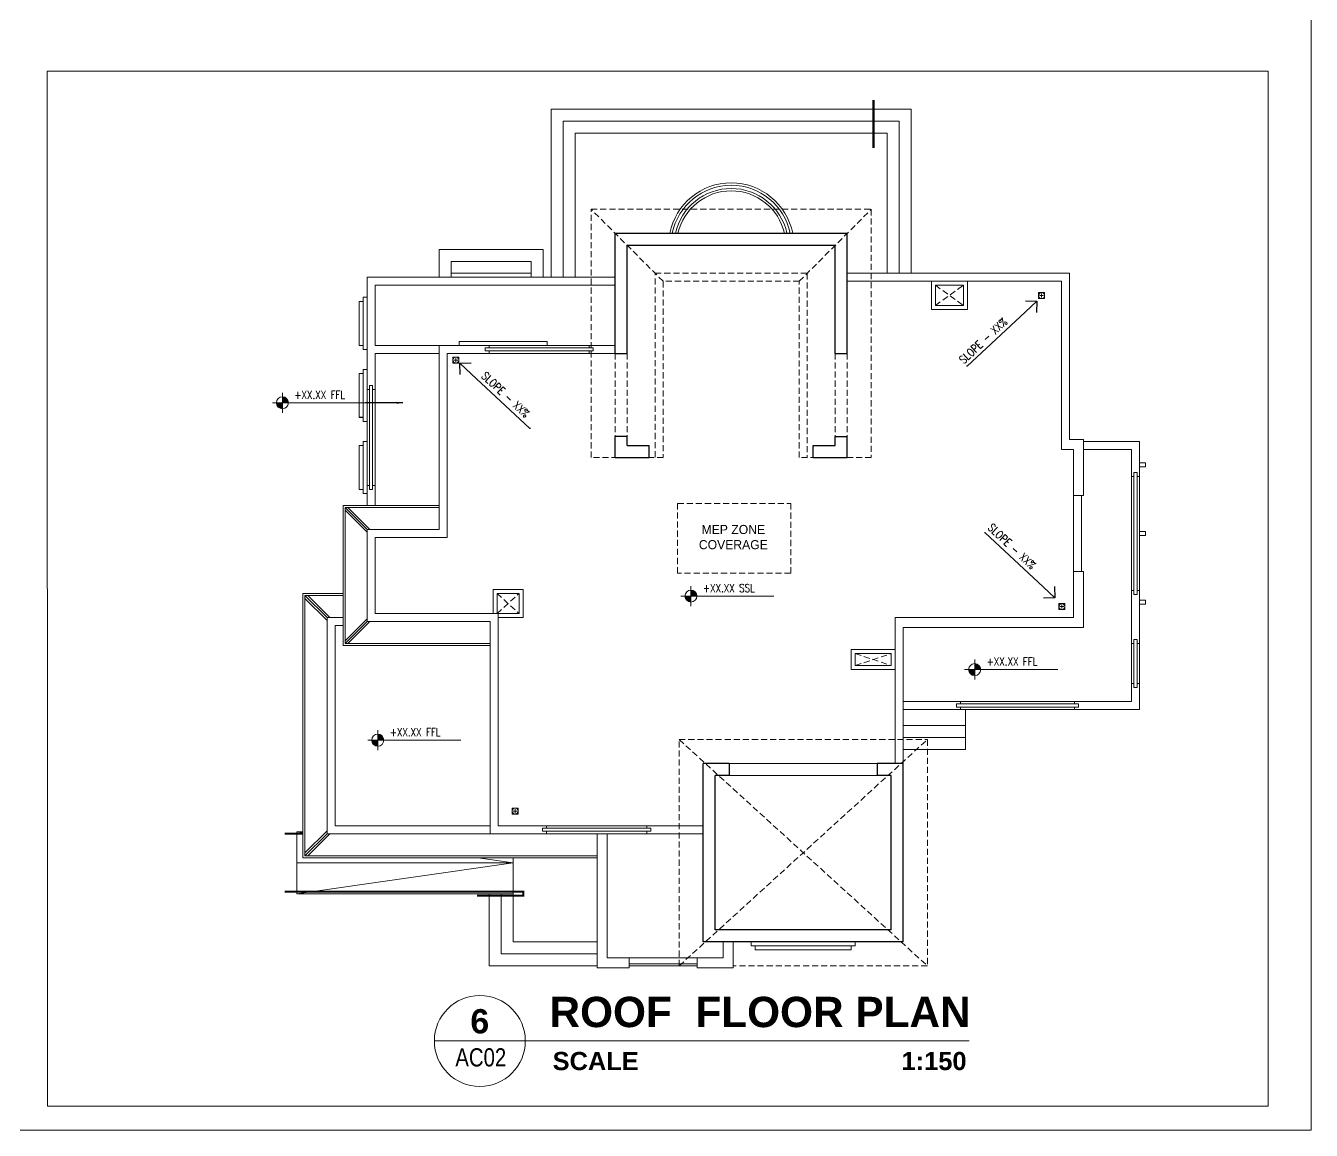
# Model space of a CAD drawing. Header units: millimetres. Extents: x -9083 to 924194, y -232449 to 321637.
# Drawn here: x 145942 to 167142, y -232449 to -214236 of the extents above; entities that cross this region are included whole.
import ezdxf
from ezdxf import colors
from ezdxf.entities.mleader import LeaderData, LeaderLine
from ezdxf.enums import TextEntityAlignment as Align
from ezdxf.math import Vec2, Vec3

# ---------------------------------------------------------------- set-up
doc = ezdxf.new("R2010")
doc.units = ezdxf.units.MM
doc.header["$LTSCALE"] = 400
doc.header["$MEASUREMENT"] = 0
doc.linetypes.add('HIDDEN', pattern=[0.375, 0.25, -0.125])
doc.layers.get('0').update_dxf_attribs({"lineweight": 0, "true_color": 0xff1414})
doc.layers.get('Defpoints').update_dxf_attribs({"color": 8, "lineweight": 5})
for name, color, linetype, lineweight in [('ARCHES', 1, 'HIDDEN', 5), ('GENERAL TEXT', 4, 'Continuous', 5), ('HANDRAIL', 31, 'Continuous', 5), ('HIDDEN', 237, 'HIDDEN', 0), ('LEVEL SYMBOL', 8, 'Continuous', 5), ('LEVELS', 251, 'Continuous', 5), ('MARKER', 8, 'Continuous', 5), ('REFER TILTLE 100', 7, 'Continuous', 5), ('ROOF LINE 1', 246, 'Continuous', 30), ('ROOF LINE 2', 244, 'Continuous', 25), ('SLOPE DIRECTION', 1, 'Continuous', 5), ('STAIR', 1, 'Continuous', 5), ('TEXT DRAWING TITLE', 7, 'Continuous', 5), ('WALL ELEVATION', 3, 'Continuous', 9), ('WALL PROPOSED', 255, 'Continuous', 30)]:
    doc.layers.add(name, color=color, linetype=linetype, lineweight=lineweight)
doc.styles.add('arial', font='arial.ttf', dxfattribs={"width": 0.8, "height": 2.2})
doc.styles.add('ARIAL-TITLE', font='arialbd.ttf')
doc.styles.add('DIMTEXT', font='romans.shx', dxfattribs={"width": 0.8})
doc.styles.add('ROMANS-TITLE', font='ROMANS.shx', dxfattribs={"width": 0.8})
doc.styles.get("Standard").update_dxf_attribs({"font": 'GOTHIC.TTF', "height": 220})
doc.dimstyles.new('DIM-100', dxfattribs={"dimscale": 1000, "dimtxt": 0.2, "dimasz": 0.1, "dimexe": 0.05, "dimexo": 0.06, "dimgap": 0.05, "dimtad": 1, "dimdec": 0, "dimzin": 12, "dimdsep": 46, "dimtxsty": 'DIMTEXT', "dimblk": 'ARCHTICK', "dimcen": 0.1, "dimdle": 0.1, "dimclrd": 256, "dimclre": 256, "dimclrt": 1, "dimadec": 4, "dimazin": 3, "dimtfac": 1, "dimtdec": 0, "dimtofl": 0, "dimtmove": 2, "dimatfit": 3, "dimfxl": 1, "dimtolj": 1, "dimtzin": 0, "dimarcsym": 0})

# ---------------------------------------------------------------- blocks, each defined once
blk = doc.blocks.new('A$C977231d2')
at = {"layer": 'Defpoints'}
blk.add_lwpolyline([(-120, 0), (-823, 0), (-823, 576), (-120, 576)], close=True, dxfattribs=at)
blk = doc.blocks.new('A-DETAIL-TITLE-100')
at = {"layer": 'TEXT DRAWING TITLE', "linetype": 'Continuous'}
blk.add_line((0, 0), (-1500, 0), dxfattribs=at)
blk.add_circle((-750, 0), 750, dxfattribs=at)
at = {"layer": 'TEXT DRAWING TITLE', "style": 'ARIAL-TITLE'}
for tag, p, height in [('TITLE1', (450, 937), 500), ('SCALE1', (450, -480), 300), ('SCALE2', (2479, -480), 300)]:
    blk.add_attdef(tag, p, '', height=height, dxfattribs=at)
at = {"layer": 'TEXT DRAWING TITLE', "color": 7, "style": 'ARIAL-TITLE'}
blk.add_attdef('TITLE2_001', (435, 228), '', height=500, dxfattribs=at)
at = {"layer": 'TEXT DRAWING TITLE', "linetype": 'Continuous', "style": 'ARIAL-TITLE'}
blk.add_attdef('DRWG-NO', text='', height=400, dxfattribs=at).set_placement((-751, 326), align=Align.MIDDLE)
at = {"layer": 'TEXT DRAWING TITLE', "linetype": 'Continuous', "style": 'arial', "width": 0.8}
blk.add_attdef('DRAWING-REF', text='', height=300, dxfattribs=at).set_placement((-735, -270), align=Align.MIDDLE)
blk = doc.blocks.new('A-LVL_PLAN')
at = {"layer": 'LEVELS', "ltscale": 800}
h = blk.add_hatch(color=256, dxfattribs=at)
h.paths.add_polyline_path([(0, 0), (150, 0, 0.414214), (0, 150)])
h.paths.add_polyline_path([(0, -150), (0, 0), (-150, 0, 0.414214)])
at = {"layer": 'LEVELS'}
for p, q in [((-250, 0), (250, 0)), ((0, -250), (0, 250))]:
    blk.add_line(p, q, dxfattribs=at)
at = {"layer": 'LEVELS', "ltscale": 800}
blk.add_line((0, 0), (2074, 0), dxfattribs=at)
at = {"layer": 'LEVELS'}
blk.add_circle((0, 0), 150, dxfattribs=at)
at = {"layer": 'LEVELS', "ltscale": 800, "style": 'ROMANS-TITLE', "width": 0.8}
blk.add_attdef('FLOOR-LEVEL', (300, 100), '', height=200, dxfattribs=at)
blk = doc.blocks.new('_ArchTick')
at = {"color": 0, "linetype": 'ByBlock', "const_width": 0.15}
blk.add_lwpolyline([(-0.5, -0.5), (0.5, 0.5)], dxfattribs=at)
blk = doc.blocks.new('Slope')
at = {"layer": 'LEVEL SYMBOL', "ltscale": 800, "style": 'ROMANS-TITLE', "width": 0.8}
blk.add_attdef('SLOPE', (-409, -521), '', height=200, rotation=43.0588, dxfattribs=at)
blk = doc.blocks.new('_Open90')
at = {"color": 0, "linetype": 'ByBlock', "lineweight": -2}
for p, q in [((0, 0), (-1, 0)), ((-0.5, 0.5), (0, 0)), ((0, 0), (-0.5, -0.5))]:
    blk.add_line(p, q, dxfattribs=at)

msp = doc.modelspace()

# ---------------------------------------------------------------- linework, layer by layer
at = {"layer": 'ARCHES', "lineweight": 0}
for p, q in [((155662.07157, -219638.73597), (155662.07157, -221008.23597)), ((155860.07157, -219638.73597), (155860.07157, -221008.23597)), ((159292.07157, -219638.73597), (159292.07157, -221008.23597)), ((159490.07157, -219638.73597), (159490.07157, -221008.23597))]:
    msp.add_line(p, q, dxfattribs=at)
at = {"layer": 'Defpoints', "lineweight": 0}
msp.add_lwpolyline([(146300.19608, -232050.58512), (166432.9392, -232050.58512), (166427.97271, -214985.239), (146295.22959, -214985.239)], close=True, dxfattribs=at)
at = {"layer": 'HANDRAIL', "lineweight": 0}
for p, q in [((151570.07157, -222146.73597), (151570.07157, -218384.73597)), ((151570.07157, -218384.73597), (155662.07157, -218384.73597)), ((151702.07157, -219506.73597), (151702.07157, -218516.73597)), ((151702.07157, -218516.73597), (155662.07157, -218516.73597)), ((151504.07157, -219506.73597), (151504.07157, -218780.73597)), ((152758.07157, -219506.73597), (151702.07157, -219506.73597)), ((151702.07157, -222146.73597), (151702.07157, -219638.73597)), ((152758.07157, -219638.73597), (151702.07157, -219638.73597)), ((151504.07157, -220694.73597), (151504.07157, -219968.73597)), ((151570.07157, -220232.73597), (151570.07157, -221816.73597)), ((151570.07157, -220232.73597), (151609.67157, -220232.73597)), ((151662.47157, -220232.73597), (151702.07157, -220232.73597)), ((151702.07157, -220232.73597), (151702.07157, -221816.73597)), ((163384.07157, -221090.73597), (164308.07157, -221090.73597)), ((164308.07157, -225512.73597), (164308.07157, -221090.73597)), ((151504.07157, -221156.73597), (151504.07157, -221882.73597)), ((163384.07157, -221222.73597), (164176.07157, -221222.73597)), ((164176.07157, -225380.73597), (164176.07157, -221222.73597)), ((164176.07157, -221668.23597), (164215.67157, -221668.23597)), ((164268.47157, -221668.23597), (164308.07157, -221668.23597)), ((151570.07157, -221816.73597), (151609.67157, -221816.73597)), ((151662.47157, -221816.73597), (151702.07157, -221816.73597)), ((164176.07157, -223549.23597), (164215.67157, -223549.23597)), ((164268.47157, -223549.23597), (164308.07157, -223549.23597)), ((164176.07157, -224423.73597), (164215.67157, -224423.73597)), ((164268.47157, -224423.73597), (164308.07157, -224423.73597)), ((164176.07157, -225083.73597), (164215.67157, -225083.73597)), ((164268.47157, -225083.73597), (164308.07157, -225083.73597)), ((160414.07157, -225380.73597), (164176.07157, -225380.73597)), ((160414.07157, -225512.73597), (164308.07157, -225512.73597)), ((161354.57157, -225420.33597), (161354.57157, -225380.73597)), ((161354.57157, -225512.73597), (161354.57157, -225473.13597)), ((163235.57157, -225380.73597), (163235.57157, -225420.33597)), ((163235.57157, -225473.13597), (163235.57157, -225512.73597)), ((157015.07157, -229703.73597), (155893.07157, -229703.73597)), ((157015.07157, -229736.73597), (155893.07157, -229736.73597))]:
    msp.add_line(p, q, dxfattribs=at)
at = {"layer": 'HANDRAIL', "lineweight": 0, "const_width": 33}
for points in [[(159922.2428, -216253.48146), (159922.2428, -215461.48146)], [(150514.07157, -227558.84012), (150213.77157, -227558.84012)], [(150213.77157, -228515.84012), (154147.37157, -228515.84012), (154147.37157, -228581.84012), (153381.77157, -228581.84012)]]:
    msp.add_lwpolyline(points, dxfattribs=at)
at = {"layer": 'HANDRAIL', "lineweight": 0}
for points in [[(151570.07157, -218714.73597), (151504.07157, -218714.73597), (151504.07157, -218780.73597), (151438.07157, -218780.73597), (151438.07157, -219506.73597), (151504.07157, -219506.73597), (151504.07157, -219572.73597), (151570.07157, -219572.73597)], [(151570.07157, -219902.73597), (151504.07157, -219902.73597), (151504.07157, -219968.73597), (151438.07157, -219968.73597), (151438.07157, -220694.73597), (151504.07157, -220694.73597), (151504.07157, -220760.73597), (151570.07157, -220760.73597)], [(151504.07157, -220693.08597), (151438.07157, -220693.08597), (151438.07157, -219968.73597), (151504.07157, -219968.73597)], [(151570.07157, -221090.73597), (151504.07157, -221090.73597), (151504.07157, -221156.73597), (151438.07157, -221156.73597), (151438.07157, -221882.73597), (151504.07157, -221882.73597), (151504.07157, -221948.73597), (151570.07157, -221948.73597)], [(164407.07157, -221445.48597), (164407.07157, -221511.48597), (164308.07157, -221511.48597), (164308.07157, -221445.48597), (164407.07157, -221445.48597)], [(164407.07157, -222575.73597), (164407.07157, -222641.73597), (164308.07157, -222641.73597), (164308.07157, -222575.73597), (164407.07157, -222575.73597)], [(164407.07157, -223771.98597), (164407.07157, -223705.98597), (164308.07157, -223705.98597), (164308.07157, -223771.98597), (164407.07157, -223771.98597)]]:
    msp.add_lwpolyline(points, dxfattribs=at)
for points in [[(151609.67157, -221882.73597), (151662.47157, -221882.73597), (151662.47157, -220166.73597), (151609.67157, -220166.73597)], [(164215.67157, -221602.23597), (164268.47157, -221602.23597), (164268.47157, -223615.23597), (164215.67157, -223615.23597)], [(164215.67157, -224357.73597), (164268.47157, -224357.73597), (164268.47157, -225149.73597), (164215.67157, -225149.73597)], [(163301.57157, -225473.13597), (163301.57157, -225420.33597), (161288.57157, -225420.33597), (161288.57157, -225473.13597)]]:
    msp.add_lwpolyline(points, close=True, dxfattribs=at)
for radius, start, end in [(994.01095, 11.72579309, 168.274206951), (941.21095, 12.393749225, 167.606250816)]:
    msp.add_arc((157576.08741, -217860.74692), radius, start, end, dxfattribs=at)
at = {"layer": 'HIDDEN', "lineweight": 0}
for p, q in [((156454.07157, -218450.73597), (155266.07157, -217262.73597)), ((158698.07157, -218450.73597), (159886.07157, -217262.73597)), ((160942.07157, -218846.73597), (161404.07157, -218516.73597)), ((160942.07157, -218516.73597), (161404.07157, -218846.73597)), ((153715.07157, -223928.73597), (154078.07157, -223598.73597)), ((153715.07157, -223598.73597), (154078.07157, -223928.73597)), ((159622.07157, -224786.73597), (160216.07157, -224588.73597)), ((159622.07157, -224588.73597), (160216.07157, -224786.73597)), ((156718.07157, -226007.73597), (160810.07157, -229736.73597)), ((156718.07157, -229736.73597), (160810.07157, -226007.73597))]:
    msp.add_line(p, q, dxfattribs=at)
for points in [[(156454.07157, -221354.73597), (155266.07157, -221354.73597), (155266.07157, -217262.73597), (159886.07157, -217262.73597), (159886.07157, -221354.73597), (158698.07157, -221354.73597), (158698.07157, -218450.73597), (156454.07157, -218450.73597), (156454.07157, -221354.73597)], [(156322.07157, -221351.6143), (156322.07157, -218318.73597), (158830.07157, -218318.73597), (158830.07157, -221354.73597)], [(156718.07157, -229736.73597), (156718.07157, -226007.73597), (160810.07157, -226007.73597), (160810.07157, -229736.73597), (157609.07157, -229736.73597)]]:
    msp.add_lwpolyline(points, dxfattribs=at)
msp.add_lwpolyline([(156692.63016, -222115.18809), (158556.81361, -222115.18809), (158556.81361, -223261.93882), (156692.63016, -223261.93882)], close=True, dxfattribs=at)
at = {"layer": 'MARKER', "linetype": 'Continuous', "lineweight": 0, "ltscale": 10}
for p, q in [((162744.81998, -218637.21859), (162645.81998, -218637.21859)), ((162645.81998, -218637.21859), (162645.81998, -218736.21859)), ((162645.81998, -218736.21859), (162744.81998, -218736.21859)), ((162744.81998, -218736.21859), (162744.81998, -218637.21859))]:
    msp.add_line(p, q, dxfattribs=at)
at = {"layer": 'MARKER', "linetype": 'Continuous', "lineweight": 0}
for p, q in [((162728.31998, -218686.71859), (162662.31998, -218686.71859)), ((162695.31998, -218653.71859), (162695.31998, -218719.71859)), ((153067.73086, -219748.12135), (153001.73086, -219748.12135)), ((153034.73086, -219715.12135), (153034.73086, -219781.12135)), ((163061.50767, -223813.70146), (162995.50767, -223813.70146)), ((163028.50767, -223780.70146), (163028.50767, -223846.70146)), ((154045.93104, -227186.25957), (153979.93104, -227186.25957)), ((154012.93104, -227153.25957), (154012.93104, -227219.25957))]:
    msp.add_line(p, q, dxfattribs=at)
at = {"layer": 'MARKER', "linetype": 'Continuous', "lineweight": 0, "ltscale": 10}
for points in [[(153084.23086, -219698.62135), (152985.23086, -219698.62135), (152985.23086, -219797.62135), (153084.23086, -219797.62135)], [(163078.00767, -223764.20146), (162979.00767, -223764.20146), (162979.00767, -223863.20146), (163078.00767, -223863.20146)], [(154062.43104, -227136.75957), (153963.43104, -227136.75957), (153963.43104, -227235.75957), (154062.43104, -227235.75957)]]:
    msp.add_lwpolyline(points, close=True, dxfattribs=at)
for centre in [(162695.31998, -218686.71859), (153034.73086, -219748.12135), (163028.50767, -223813.70146), (154012.93104, -227186.25957)]:
    msp.add_circle(centre, 49.5, dxfattribs=at)
at = {"layer": 'ROOF LINE 1', "lineweight": 0, "ltscale": 100}
for p, q in [((159490.07157, -218318.73597), (163153.07157, -218318.73597)), ((163153.07157, -221057.73597), (163153.07157, -218318.73597)), ((159490.07157, -218450.73597), (163021.07157, -218450.73597)), ((163021.07157, -221222.73597), (163021.07157, -218450.73597)), ((152758.07157, -222542.73597), (152758.07157, -219506.73597)), ((155662.07157, -219506.73597), (152758.07157, -219506.73597)), ((153088.07157, -219506.73597), (153088.07157, -219440.73597)), ((153088.07157, -219440.73597), (154540.07157, -219440.73597)), ((153583.07157, -219546.33597), (153583.07157, -219506.73597)), ((153583.07157, -219638.73597), (153583.07157, -219599.13597)), ((154540.07157, -219506.73597), (154540.07157, -219440.73597)), ((155233.07157, -219546.33597), (155233.07157, -219506.73597)), ((155233.07157, -219638.73597), (155233.07157, -219599.13597)), ((152890.07157, -222674.73597), (152890.07157, -219638.73597)), ((155662.07157, -219638.73597), (152890.07157, -219638.73597)), ((163384.07157, -221057.73597), (163153.07157, -221057.73597)), ((163384.07157, -221981.73597), (163384.07157, -221057.73597)), ((163021.07157, -221222.73597), (163219.07157, -221222.73597)), ((163219.07157, -223994.73597), (163219.07157, -221222.73597)), ((151174.07157, -224456.73597), (151174.07157, -222146.73597)), ((151174.07157, -222146.73597), (152758.07157, -222146.73597)), ((163384.07157, -221981.73597), (163219.07157, -221981.73597)), ((163351.07157, -223235.73597), (163351.07157, -221981.73597)), ((151207.07157, -224423.73597), (151207.07157, -222179.73597)), ((151207.07157, -222179.73597), (152758.07157, -222179.73597)), ((151570.07157, -222542.73597), (151207.07157, -222179.73597)), ((151570.07157, -222589.40501), (151207.07157, -222226.40501)), ((151616.74062, -222542.73597), (151253.74062, -222179.73597)), ((151570.07157, -224060.73597), (151570.07157, -222542.73597)), ((152758.07157, -222542.73597), (151570.07157, -222542.73597)), ((151702.07157, -223928.73597), (151702.07157, -222674.73597)), ((152890.07157, -222674.73597), (151702.07157, -222674.73597)), ((163384.07157, -223235.73597), (163219.07157, -223235.73597)), ((163384.07157, -224159.73597), (163384.07157, -223235.73597)), ((151570.07157, -224014.06692), (151207.07157, -224377.06692)), ((151570.07157, -224060.73597), (151207.07157, -224423.73597)), ((151616.74062, -224060.73597), (151253.74062, -224423.73597)), ((153599.57157, -224060.73597), (151570.07157, -224060.73597)), ((153731.57156, -223928.73597), (151702.07157, -223928.73597)), ((153599.57157, -227558.73597), (153599.57157, -224060.73597)), ((153731.57157, -227426.73597), (153731.57156, -223928.73597)), ((160282.07157, -226403.73597), (160282.07157, -223994.73597)), ((163219.07157, -223994.73597), (160282.07157, -223994.73597)), ((160414.07157, -226403.73597), (160414.07157, -224159.73597)), ((160414.07157, -224159.73597), (163384.07157, -224159.73597)), ((153599.57157, -224456.73597), (151174.07157, -224456.73597)), ((153599.57157, -224423.73597), (151207.07157, -224423.73597)), ((157543.07157, -226403.73597), (159985.07157, -226403.73597)), ((159985.07157, -226601.73597), (157543.07157, -226601.73597)), ((157114.07157, -227426.73597), (153731.57157, -227426.73597)), ((154531.82157, -227466.33597), (154531.82157, -227426.73597)), ((156181.82157, -227466.33597), (156181.82157, -227426.73597)), ((157114.07157, -227558.73597), (153599.57157, -227558.73597)), ((154531.82157, -227558.73597), (154531.82157, -227519.13597)), ((156181.82157, -227558.73597), (156181.82157, -227519.13597))]:
    msp.add_line(p, q, dxfattribs=at)
for points in [[(161470.07157, -218450.73597), (160876.07157, -218450.73597), (160876.07157, -218912.73597), (161470.07157, -218912.73597)], [(160942.07157, -218516.73597), (161404.07157, -218516.73597), (161404.07157, -218846.73597), (160942.07157, -218846.73597)], [(155299.07157, -219599.13597), (155299.07157, -219546.33597), (153517.07157, -219546.33597), (153517.07157, -219599.13597)], [(154078.07157, -223598.73597), (153715.07157, -223598.73597), (153715.07157, -223928.73597), (154078.07157, -223928.73597)], [(159556.07157, -224522.73597), (160282.07157, -224522.73597), (160282.07157, -224852.73597), (159556.07157, -224852.73597)], [(159622.07157, -224588.73597), (160216.07157, -224588.73597), (160216.07157, -224786.73597), (159622.07157, -224786.73597)], [(156247.82157, -227466.33597), (156247.82157, -227519.13597), (154465.82157, -227519.13597), (154465.82157, -227466.33597)]]:
    msp.add_lwpolyline(points, close=True, dxfattribs=at)
msp.add_lwpolyline([(153731.57156, -223994.73597), (154144.07157, -223994.73597), (154144.07157, -223532.73597), (153649.07157, -223532.73597), (153649.07157, -223928.73597)], dxfattribs=at)
at = {"layer": 'ROOF LINE 2', "lineweight": 0}
for p, q in [((150514.07157, -223598.73597), (150514.07157, -227954.73597)), ((151174.07157, -223598.73597), (150514.07157, -223598.73597)), ((150547.07157, -223631.73597), (150547.07157, -227921.73597)), ((151174.07157, -223631.73597), (150547.07157, -223631.73597)), ((150910.07157, -223994.73597), (150547.07157, -223631.73597)), ((150956.74062, -223994.73597), (150593.74062, -223631.73597)), ((150910.07157, -224041.40501), (150547.07157, -223678.40501)), ((150910.07157, -227558.73597), (150910.07157, -223994.73597)), ((150910.07157, -223994.73597), (151174.07157, -223994.73597)), ((151042.07157, -227426.73597), (151042.07157, -224126.73597)), ((151042.07157, -224126.73597), (151174.07157, -224126.73597)), ((153599.57157, -227426.73597), (151042.07157, -227426.73597)), ((150910.07157, -227512.06692), (150547.07157, -227875.06692)), ((150910.07157, -227558.73597), (150547.07157, -227921.73597)), ((150956.74062, -227558.73597), (150593.74062, -227921.73597)), ((153599.57157, -227558.73597), (150910.07157, -227558.73597)), ((155365.07157, -229769.73597), (155365.07157, -227558.73597)), ((155530.07157, -229604.73597), (155530.07157, -227558.73597)), ((150514.07157, -227954.73597), (155365.07157, -227954.73597)), ((150547.07157, -227921.73597), (155365.07157, -227921.73597)), ((157444.07157, -229340.73597), (157444.07157, -229604.73597)), ((157609.07157, -229340.73597), (157609.07157, -229769.73597)), ((155893.07157, -229769.73597), (155365.07157, -229769.73597)), ((157444.07157, -229604.73597), (155530.07157, -229604.73597)), ((155893.07157, -229604.73597), (155893.07157, -229769.73597)), ((157015.07157, -229769.73597), (157015.07157, -229604.73597)), ((157609.07157, -229769.73597), (157015.07157, -229769.73597))]:
    msp.add_line(p, q, dxfattribs=at)
for radius, start, end in [(1033.61095, 11.270542966, 168.729457078), (901.61095, 12.94734832, 167.052651721)]:
    msp.add_arc((157576.08741, -217860.74692), radius, start, end, dxfattribs=at)
at = {"layer": 'STAIR', "lineweight": 0}
for p, q in [((152956.07157, -218318.73597), (154276.07157, -218318.73597)), ((161437.07157, -226172.73597), (161437.07157, -225512.73597)), ((161437.07157, -225776.73597), (160414.07157, -225776.73597)), ((161437.07157, -225974.73597), (160414.07157, -225974.73597)), ((161437.07157, -226172.73597), (160414.07157, -226172.73597)), ((150415.07157, -227525.73597), (150415.07157, -228548.73597)), ((150514.07157, -227525.73597), (150415.07157, -227525.73597)), ((150514.07157, -227539.9443), (150415.07157, -227525.73597)), ((150415.07157, -228037.23597), (153979.07157, -228037.23597)), ((153979.07157, -228037.23597), (150415.07157, -228548.73597)), ((153979.07157, -228037.23597), (153404.23286, -227954.73597)), ((153979.07157, -227954.73597), (153979.07157, -229340.73597)), ((153979.07157, -228548.73597), (150415.07157, -228548.73597)), ((153583.07157, -228548.73597), (153583.07157, -229736.73597)), ((153781.07157, -228548.73597), (153781.07157, -229538.73597)), ((155365.07157, -229340.73597), (153979.07157, -229340.73597)), ((155365.07157, -229538.73597), (153781.07157, -229538.73597)), ((155365.07157, -229736.73597), (153583.07157, -229736.73597))]:
    msp.add_line(p, q, dxfattribs=at)
for points in [[(154606.07157, -218384.73597), (154606.07157, -215612.73597), (160546.07157, -215612.73597), (160546.07157, -218318.73597)], [(154804.07157, -218384.73597), (154804.07157, -215810.73597), (160348.07157, -215810.73597), (160348.07157, -218318.73597)], [(155002.07157, -218384.73597), (155002.07157, -216008.73597), (160150.07157, -216008.73597), (160150.07157, -218318.73597)], [(154474.07157, -218384.73597), (154474.07157, -217924.48284), (152758.16265, -217924.48284), (152758.16265, -218384.73597)], [(154276.07157, -218384.73597), (154276.07157, -218122.48284), (152956.16265, -218122.48284), (152956.16265, -218384.73597)]]:
    msp.add_lwpolyline(points, dxfattribs=at)
at = {"layer": 'TEXT DRAWING TITLE', "linetype": 'Continuous', "lineweight": 0}
msp.add_line((154180.45012, -230976.85593), (161497.25764, -230976.85593), dxfattribs=at)
at = {"layer": 'WALL ELEVATION', "linetype": 'Continuous', "lineweight": 0}
for p, q in [((157906.07157, -229406.73597), (157906.07157, -229340.73597)), ((159622.07157, -229406.73597), (159622.07157, -229340.73597)), ((157972.07157, -229406.73597), (157906.07157, -229406.73597)), ((157972.07157, -229406.73597), (159556.07157, -229406.73597)), ((157972.07157, -229406.73597), (159556.07157, -229406.73597)), ((159622.07157, -229406.73597), (159556.07157, -229406.73597))]:
    msp.add_line(p, q, dxfattribs=at)
msp.add_lwpolyline([(157972.07157, -229406.73597), (157972.07157, -229472.73597), (159556.07157, -229472.73597), (159556.07157, -229406.73597)], dxfattribs=at)
msp.add_lwpolyline([(157972.07157, -229406.73597), (157972.07157, -229472.73597), (159556.07157, -229472.73597), (159556.07157, -229406.73597)], dxfattribs=at)
at = {"layer": 'WALL PROPOSED'}
for p, q in [((155662.07157, -217658.73597), (159490.07157, -217658.73596)), ((155662.07157, -219638.73597), (155662.07157, -217658.73597)), ((159490.07157, -219638.73597), (159490.07157, -217658.73596)), ((155860.07157, -219638.73597), (155860.07157, -217856.73597)), ((155860.07157, -217856.73597), (159292.07157, -217856.73597)), ((159292.07157, -219638.73597), (159292.07157, -217856.73597)), ((155662.07157, -219638.73597), (155860.07157, -219638.73597)), ((159292.07157, -219638.73597), (159490.07157, -219638.73597)), ((155662.07157, -221354.73597), (155662.07157, -221008.23597)), ((155860.07157, -221008.23597), (155662.07157, -221008.23597)), ((155860.07157, -221156.73597), (155860.07157, -221008.23597)), ((159292.07157, -221008.23597), (159490.07157, -221008.23597)), ((159292.07157, -221156.73597), (159292.07157, -221008.23597)), ((159490.07157, -221354.73597), (159490.07157, -221008.23597)), ((155860.07157, -221156.73597), (156223.07157, -221156.73597)), ((156223.07157, -221354.73597), (156223.07157, -221156.73597)), ((158929.07157, -221354.73597), (158929.07157, -221156.73597)), ((158929.07157, -221156.73597), (159292.07157, -221156.73597)), ((155662.07157, -221354.73597), (156223.07157, -221354.73597)), ((158929.07157, -221354.73597), (159490.07157, -221354.73597)), ((157543.07157, -226403.73597), (157114.07157, -226403.73597)), ((157114.07157, -229340.73597), (157114.07157, -226403.73597)), ((157543.07157, -226403.73597), (157543.07157, -226601.73597)), ((159985.07157, -226403.73597), (159985.07157, -226601.73597)), ((160414.07157, -226403.73597), (159985.07157, -226403.73597)), ((160414.07157, -229340.75255), (160414.07157, -226403.73597)), ((157312.07157, -229142.73597), (157312.07157, -226601.73597)), ((157543.07157, -226601.73597), (157312.07157, -226601.73597)), ((160216.07157, -226601.73597), (159985.07157, -226601.73597)), ((160216.07157, -229142.73597), (160216.07157, -226601.73597)), ((160216.07157, -229142.73597), (157312.07157, -229142.73597)), ((160414.07157, -229340.73597), (157114.07157, -229340.73597))]:
    msp.add_line(p, q, dxfattribs=at)

# ---------------------------------------------------------------- block references
at = {"layer": 'Defpoints', "lineweight": 0, "xscale": 100, "yscale": 100, "zscale": 100}
msp.add_blockref('A$C977231d2', (179141.69457, -232449.41425), dxfattribs=at)
at = {"layer": 'LEVEL SYMBOL', "lineweight": 0, "ltscale": 800}
ref = msp.add_blockref('A-LVL_PLAN', (150173.74106, -220453.73206), dxfattribs=dict(at, xscale=0.66, yscale=0.66, zscale=0.66))
ref.add_attrib('FLOOR-LEVEL', '+XX.XX FFL', (150371.74106, -220387.73206), dxfattribs={"color": 1, "ltscale": 800, "height": 132, "style": 'ROMANS-TITLE', "width": 0.8})
ref = msp.add_blockref('A-LVL_PLAN', (156911.55458, -223640.83343), dxfattribs=dict(at, xscale=0.66, yscale=0.66, zscale=0.66))
ref.add_attrib('FLOOR-LEVEL', '+XX.XX SSL', (157109.55458, -223574.83343), dxfattribs={"color": 1, "ltscale": 800, "height": 132, "style": 'ROMANS-TITLE', "width": 0.8})
ref = msp.add_blockref('A-LVL_PLAN', (161590.57182, -224853.47977), dxfattribs=dict(at, xscale=0.66, yscale=0.66, zscale=0.66))
ref.add_attrib('FLOOR-LEVEL', '+XX.XX FFL', (161788.57182, -224787.47977), dxfattribs={"color": 1, "ltscale": 800, "height": 132, "style": 'ROMANS-TITLE', "width": 0.8})
ref = msp.add_blockref('A-LVL_PLAN', (151747.60577, -226016.28906), dxfattribs=dict(at, xscale=0.66, yscale=0.66, zscale=0.66))
ref.add_attrib('FLOOR-LEVEL', '+XX.XX FFL', (151945.60577, -225950.28906), dxfattribs={"color": 1, "ltscale": 800, "height": 132, "style": 'ROMANS-TITLE', "width": 0.8})
at = {"layer": 'SLOPE DIRECTION', "linetype": 'Continuous', "lineweight": 0, "ltscale": 10}
ref = msp.add_blockref('Slope', (161754.6194, -219406.7541), dxfattribs=dict(at, xscale=0.66, yscale=0.66, zscale=0.66))
ref.add_attrib('SLOPE', 'SLOPE - XX%', (161410.97495, -219819.3347), dxfattribs={"layer": 'LEVEL SYMBOL', "color": 1, "ltscale": 800, "height": 132, "rotation": 43.058844363, "style": 'ROMANS-TITLE', "width": 0.8})
ref = msp.add_blockref('Slope', (153949.96387, -220406.34697), dxfattribs=dict(at, xscale=-0.66, yscale=0.66, zscale=0.66))
ref.add_attrib('SLOPE', 'SLOPE - XX%', (153444.88193, -220025.84619), dxfattribs={"layer": 'LEVEL SYMBOL', "color": 1, "ltscale": 800, "height": 132, "rotation": 316.941155638, "style": 'ROMANS-TITLE', "width": 0.8})
ref = msp.add_blockref('Slope', (162229.25522, -222843.7607), dxfattribs=dict(at, xscale=-0.66, yscale=0.66, zscale=0.66, rotation=180))
ref.add_attrib('SLOPE', 'SLOPE - XX%', (161795.48788, -222527.62628), dxfattribs={"layer": 'LEVEL SYMBOL', "color": 1, "ltscale": 800, "height": 132, "rotation": 316.941155637, "style": 'ROMANS-TITLE', "width": 0.8})
at = {"layer": 'TEXT DRAWING TITLE', "lineweight": 0}
ref = msp.add_blockref('A-DETAIL-TITLE-100', (154180.45012, -230976.85593), dxfattribs=at)
ref.add_attrib('TITLE2_001', 'ROOF  FLOOR PLAN', (154579.2905, -230748.38253), dxfattribs={"layer": 'REFER TILTLE 100', "color": 7, "height": 500, "style": 'ARIAL-TITLE'})
ref.add_attrib('DRWG-NO', '6', dxfattribs={"layer": 'REFER TILTLE 100', "linetype": 'Continuous', "height": 400, "style": 'ARIAL-TITLE'}).set_placement((153429.34887, -230651.34751), align=Align.MIDDLE)
ref.add_attrib('DRAWING-REF', 'AC02', dxfattribs={"layer": 'REFER TILTLE 100', "linetype": 'Continuous', "height": 300, "style": 'arial', "width": 0.8}).set_placement((153445.85142, -231246.72087), align=Align.MIDDLE)
ref.add_attrib('SCALE1', 'SCALE', (154630.45012, -231457.35196), dxfattribs={"layer": 'REFER TILTLE 100', "height": 300, "style": 'ARIAL-TITLE'})
ref.add_attrib('SCALE2', '                                1:150', (156659.45012, -231457.35196), dxfattribs={"layer": 'REFER TILTLE 100', "height": 300, "style": 'ARIAL-TITLE'})

# ---------------------------------------------------------------- texts
at = {"layer": 'GENERAL TEXT', "lineweight": 0, "insert": (157610.97534, -222467.81448), "char_height": 150, "width": 2774.0642767, "attachment_point": 2}
msp.add_mtext('MEP ZONE\\PCOVERAGE', dxfattribs=at)

# ---------------------------------------------------------------- leaders
at = {"layer": 'LEVELS', "lineweight": 0, "ltscale": 800}
msp.add_leader([(152160.56005, -220453.73206), (151852.60004, -220453.73206), (151542.48143, -220453.73206)], dimstyle='DIM-100', dxfattribs=at)
at = {"layer": 'SLOPE DIRECTION', "linetype": 'Continuous', "lineweight": 0, "ltscale": 10}
ml = msp.add_multileader_mtext('Standard', dxfattribs=at)
ml.set_content('', color=256)
ml.set_leader_properties(color=1)
ml.set_arrow_properties(name='OPEN90')
ml.build(insert=Vec2(0, 0))
ml.multileader.update_dxf_attribs({"dogleg_length": 0.36, "arrow_head_size": 264, "scale": 50})
ctx = ml.context
ctx.base_point, ctx.scale, ctx.char_height, ctx.arrow_head_size, ctx.landing_gap_size, ctx.plane_origin = Vec3(161448.08072, -219848.53275), 50, 99, 264, 2.97, Vec3(162615.48145, -218777.36371)
ctx.text_align_type = 2
notes = []
notes.append((ctx, [(0, (1, 1, 0), (161465.90072, -219848.53275), (-1, 0), 11.88, [(0, [(162615.48145, -218777.36371)], 0, [])])]))
ctx.mtext.insert, ctx.mtext.alignment, ctx.mtext.flow_direction = Vec3(161451.05072, -219799.03275), 3, 5
ml = msp.add_multileader_mtext('Standard', dxfattribs=at)
ml.set_content('', color=256)
ml.set_leader_properties(color=1)
ml.set_arrow_properties(name='OPEN90')
ml.build(insert=Vec2(0, 0))
ml.multileader.update_dxf_attribs({"dogleg_length": 0.36, "arrow_head_size": 264, "scale": 50})
ctx = ml.context
ctx.base_point, ctx.scale, ctx.char_height, ctx.arrow_head_size, ctx.landing_gap_size, ctx.plane_origin = Vec3(154263.35495, -220871.55001), 50, 99, 264, 2.97, Vec3(153101.89422, -219800.38097)
ctx.text_align_type = 2
notes.append((ctx, [(0, (1, 1, 0), (154251.47495, -220871.55001), (1, 0), 11.88, [(0, [(153101.89422, -219800.38097)], 0, [])])]))
ctx.mtext.insert, ctx.mtext.alignment, ctx.mtext.flow_direction = Vec3(154266.32495, -220822.05001), 3, 5
ml = msp.add_multileader_mtext('Standard', dxfattribs=at)
ml.set_content('', color=256)
ml.set_leader_properties(color=1)
ml.set_arrow_properties(name='OPEN90')
ml.build(insert=Vec2(0, 0))
ml.multileader.update_dxf_attribs({"dogleg_length": 0.36, "arrow_head_size": 264, "scale": 50})
ctx = ml.context
ctx.base_point, ctx.scale, ctx.char_height, ctx.arrow_head_size, ctx.landing_gap_size, ctx.plane_origin = Vec3(161744.14056, -222596.93918), 50, 99, 264, 2.97, Vec3(162911.54128, -223668.10822)
ctx.text_align_type = 2
notes.append((ctx, [(0, (1, 1, 0), (161761.96056, -222596.93918), (-1, 0), 11.88, [(0, [(162911.54128, -223668.10822)], 0, [])])]))
ctx.mtext.insert, ctx.mtext.alignment, ctx.mtext.flow_direction = Vec3(161747.11056, -222547.43918), 3, 5
for ctx, leaders in notes:
    for number, flags, end, landing, length, lines in leaders:
        leader = LeaderData()
        leader.index, (leader.has_last_leader_line, leader.has_dogleg_vector, leader.attachment_direction) = number, flags
        leader.last_leader_point, leader.dogleg_vector, leader.dogleg_length = Vec3(end), Vec3(landing), length
        for number, points, colour, breaks in lines:
            line = LeaderLine()
            line.index, line.vertices, line.color, line.breaks = number, Vec3.list(points), colors.encode_raw_color(colour), breaks
            leader.lines.append(line)
        ctx.leaders.append(leader)

doc.saveas('drawing.dxf')
